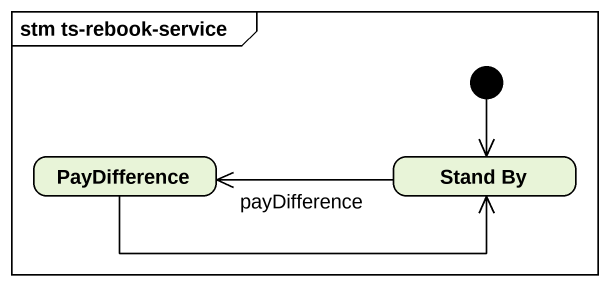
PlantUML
@startuml
mainframe stm ts-rebook-service
hide empty description
state PayDifference
state "Stand By" as Stand_By
[*] --> Stand_By
PayDifference -right-> Stand_By
Stand_By -left-> PayDifference : payDifference
@enduml
